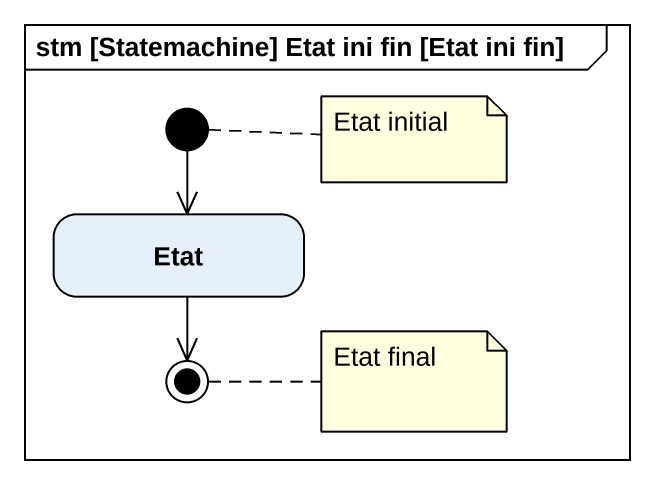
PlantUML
@startuml
mainframe stm [Statemachine] Etat ini fin [Etat ini fin]
hide empty description
state initial1 <<start>>
state Etat
state final1 <<end>>
initial1 --> Etat
Etat --> final1
note right of initial1 : Etat initial
note right of final1 : Etat final
@enduml
